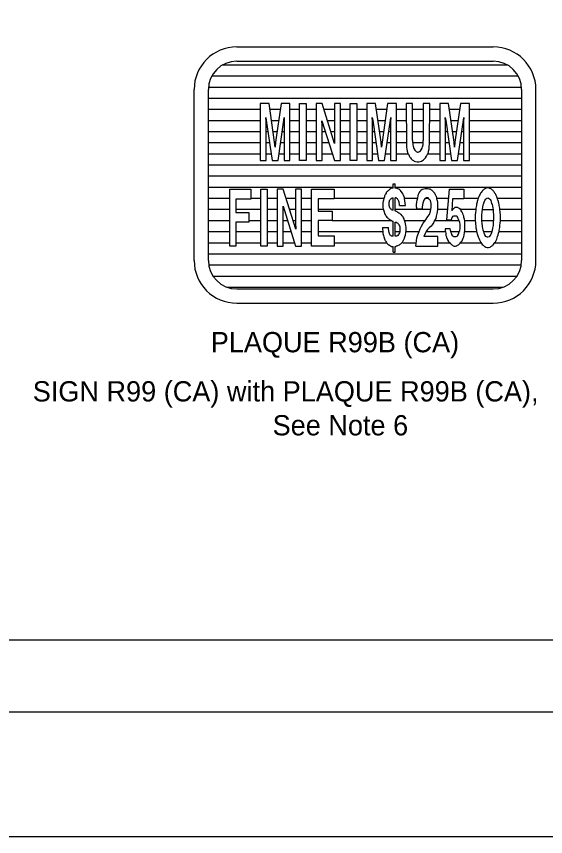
# Model space of a CAD drawing. Extents: x -893 to 867, y -474 to 712.
# Drawn here: x -446.4 to -263.6, y -474 to -190.6 of the extents above; entities that cross this region are included whole.
import ezdxf

# ---------------------------------------------------------------- set-up
doc = ezdxf.new("R2010")
doc.units = 0
for name, color, linetype in [('10 Sheet Format', 7, 'Continuous'), ('57 Undefined', 7, 'Continuous'), ('60 Nongeo Data', 7, 'Continuous')]:
    doc.layers.add(name, color=color, linetype=linetype)

msp = doc.modelspace()

# ---------------------------------------------------------------- linework, layer by layer
at = {"layer": '10 Sheet Format'}
msp.add_line((-813.45, -406.04), (811.54, -406.04), dxfattribs=at)
for points in [[(-893.46, -474.04), (866.54, -474.04), (866.54, 711.96), (-893.46, 711.96)], [(-863.43, 668.96), (836.57, 668.96), (836.57, -431.04), (-863.43, -431.04)], [(-863.43, 668.96), (836.57, 668.96), (836.57, -431.04), (-863.43, -431.04)]]:
    msp.add_lwpolyline(points, close=True, dxfattribs=at)
at = {"layer": '60 Nongeo Data'}
for p, q in [((-370.25, -201.13), (-281.67, -201.13)), ((-370.25, -206.05), (-281.67, -206.05)), ((-375.05, -207.32), (-276.84, -207.32)), ((-378.87, -211.16), (-273.06, -211.16)), ((-380.02, -215), (-271.9, -215)), ((-385.01, -274.95), (-385.01, -215.89)), ((-380.09, -274.95), (-380.09, -215.89)), ((-271.82, -274.95), (-271.82, -215.89)), ((-266.9, -274.95), (-266.9, -215.89)), ((-380.09, -218.85), (-271.82, -218.85)), ((-380.09, -222.69), (-362.16, -222.69)), ((-358.84, -222.69), (-355.24, -222.69)), ((-351.92, -222.69), (-348.56, -222.69)), ((-346.32, -222.69), (-342.88, -222.69)), ((-340.19, -222.69), (-336.55, -222.69)), ((-334.47, -222.69), (-331.03, -222.69)), ((-328.79, -222.69), (-325.35, -222.69)), ((-322.03, -222.69), (-318.43, -222.69)), ((-315.11, -222.69), (-311.74, -222.69)), ((-309.51, -222.69), (-305.83, -222.69)), ((-303.6, -222.69), (-300.15, -222.69)), ((-296.83, -222.69), (-293.22, -222.69)), ((-289.9, -222.69), (-271.82, -222.69)), ((-380.09, -226.53), (-362.16, -226.53)), ((-360.18, -226.53), (-360.07, -226.53)), ((-358.29, -226.53), (-355.79, -226.53)), ((-354.01, -226.53), (-353.9, -226.53)), ((-351.92, -226.53), (-348.56, -226.53)), ((-346.32, -226.53), (-342.88, -226.53)), ((-338.98, -226.53), (-336.55, -226.53)), ((-334.47, -226.53), (-331.03, -226.53)), ((-328.79, -226.53), (-325.35, -226.53)), ((-323.37, -226.53), (-323.26, -226.53)), ((-321.48, -226.53), (-318.98, -226.53)), ((-317.2, -226.53), (-317.09, -226.53)), ((-315.11, -226.53), (-311.72, -226.53)), ((-309.51, -226.53), (-305.83, -226.53)), ((-303.62, -226.53), (-300.15, -226.53)), ((-298.16, -226.53), (-298.06, -226.53)), ((-296.27, -226.53), (-293.78, -226.53)), ((-291.99, -226.53), (-291.89, -226.53)), ((-289.9, -226.53), (-271.82, -226.53)), ((-380.09, -230.37), (-362.16, -230.37)), ((-360.16, -230.37), (-359.52, -230.37)), ((-357.73, -230.37), (-356.35, -230.37)), ((-354.56, -230.37), (-353.92, -230.37)), ((-351.92, -230.37), (-348.56, -230.37)), ((-346.32, -230.37), (-342.88, -230.37)), ((-340.8, -230.37), (-339.71, -230.37)), ((-337.78, -230.37), (-336.55, -230.37)), ((-334.47, -230.37), (-331.03, -230.37)), ((-328.79, -230.37), (-325.35, -230.37)), ((-323.35, -230.37), (-322.71, -230.37)), ((-320.92, -230.37), (-319.54, -230.37)), ((-317.75, -230.37), (-317.11, -230.37)), ((-315.11, -230.37), (-311.69, -230.37)), ((-309.51, -230.37), (-305.83, -230.37)), ((-303.64, -230.37), (-300.15, -230.37)), ((-298.15, -230.37), (-297.51, -230.37)), ((-295.72, -230.37), (-294.33, -230.37)), ((-292.54, -230.37), (-291.9, -230.37)), ((-289.9, -230.37), (-271.82, -230.37)), ((-380.09, -234.22), (-362.16, -234.22)), ((-360.16, -234.22), (-358.97, -234.22)), ((-357.19, -234.22), (-356.89, -234.22)), ((-355.11, -234.22), (-353.92, -234.22)), ((-351.92, -234.22), (-348.56, -234.22)), ((-346.32, -234.22), (-342.88, -234.22)), ((-340.8, -234.22), (-338.5, -234.22)), ((-336.58, -234.22), (-336.49, -234.22)), ((-334.47, -234.22), (-331.03, -234.22)), ((-328.79, -234.22), (-325.35, -234.22)), ((-323.35, -234.22), (-322.16, -234.22)), ((-320.38, -234.22), (-320.08, -234.22)), ((-318.3, -234.22), (-317.11, -234.22)), ((-315.11, -234.22), (-311.67, -234.22)), ((-309.47, -234.22), (-305.87, -234.22)), ((-303.67, -234.22), (-300.15, -234.22)), ((-298.15, -234.22), (-296.96, -234.22)), ((-295.17, -234.22), (-294.88, -234.22)), ((-293.09, -234.22), (-291.9, -234.22)), ((-289.9, -234.22), (-271.82, -234.22)), ((-380.09, -238.06), (-362.16, -238.06)), ((-360.16, -238.06), (-358.42, -238.06)), ((-355.66, -238.06), (-353.92, -238.06)), ((-351.92, -238.06), (-348.56, -238.06)), ((-346.32, -238.06), (-342.88, -238.06)), ((-340.8, -238.06), (-337.3, -238.06)), ((-334.47, -238.06), (-331.03, -238.06)), ((-328.79, -238.06), (-325.35, -238.06)), ((-323.35, -238.06), (-321.61, -238.06)), ((-318.85, -238.06), (-317.11, -238.06)), ((-315.11, -238.06), (-311.05, -238.06)), ((-304.28, -238.06), (-300.15, -238.06)), ((-298.15, -238.06), (-296.41, -238.06)), ((-293.64, -238.06), (-291.9, -238.06)), ((-289.9, -238.06), (-271.82, -238.06)), ((-380.09, -241.9), (-271.82, -241.9)), ((-380.09, -245.74), (-271.82, -245.74)), ((-380.09, -249.59), (-316.19, -249.59)), ((-315.52, -249.59), (-271.82, -249.59)), ((-380.09, -253.43), (-372.7, -253.43)), ((-365.42, -253.43), (-361.98, -253.43)), ((-359.74, -253.43), (-356.29, -253.43)), ((-353.24, -253.43), (-349.97, -253.43)), ((-347.89, -253.43), (-344.45, -253.43)), ((-336.61, -253.43), (-319.44, -253.43)), ((-312.28, -253.43), (-307.79, -253.43)), ((-305, -253.43), (-304.03, -253.43)), ((-301.23, -253.43), (-297.16, -253.43)), ((-291.84, -253.43), (-286.84, -253.43)), ((-280.24, -253.43), (-271.82, -253.43)), ((-380.09, -257.27), (-372.7, -257.27)), ((-370.54, -257.27), (-361.98, -257.27)), ((-359.74, -257.27), (-356.29, -257.27)), ((-354.24, -257.27), (-353.97, -257.27)), ((-352.04, -257.27), (-349.97, -257.27)), ((-347.89, -257.27), (-344.45, -257.27)), ((-342.13, -257.27), (-319.59, -257.27)), ((-315.52, -257.27), (-303.2, -257.27)), ((-300.94, -257.27), (-297.51, -257.27)), ((-295.96, -257.27), (-295.56, -257.27)), ((-293, -257.27), (-287.68, -257.27)), ((-285.4, -257.3), (-281.72, -257.3)), ((-279.32, -257.27), (-271.82, -257.27)), ((-380.09, -261.11), (-372.7, -261.11)), ((-366.14, -261.11), (-361.98, -261.11)), ((-359.74, -261.11), (-356.29, -261.11)), ((-354.21, -261.11), (-352.76, -261.11)), ((-350.84, -261.11), (-349.97, -261.11)), ((-347.89, -261.11), (-344.45, -261.11)), ((-337.33, -261.11), (-316.95, -261.11)), ((-312.16, -261.11), (-305.11, -261.11)), ((-301.89, -261.11), (-293.54, -261.11)), ((-291.58, -261.11), (-287.88, -261.11)), ((-285.56, -261.11), (-281.56, -261.11)), ((-279.16, -261.11), (-271.82, -261.11)), ((-380.09, -264.96), (-372.7, -264.96)), ((-370.54, -264.96), (-361.98, -264.96)), ((-359.74, -264.96), (-356.29, -264.96)), ((-354.21, -264.96), (-351.56, -264.96)), ((-347.89, -264.96), (-344.45, -264.96)), ((-342.13, -264.96), (-319.83, -264.96)), ((-315.52, -264.96), (-313.97, -264.96)), ((-311.87, -264.96), (-307.3, -264.96)), ((-304.83, -264.96), (-298.19, -264.96)), ((-296.3, -264.96), (-293.41, -264.96)), ((-291.55, -264.96), (-287.38, -264.96)), ((-284.95, -264.94), (-282.11, -264.94)), ((-279.65, -264.96), (-271.82, -264.96)), ((-380.09, -268.8), (-372.7, -268.8)), ((-370.54, -268.8), (-361.98, -268.8)), ((-359.74, -268.8), (-356.29, -268.8)), ((-354.21, -268.8), (-350.35, -268.8)), ((-347.89, -268.8), (-344.45, -268.8)), ((-336.61, -268.8), (-318.58, -268.8)), ((-312.94, -268.8), (-308.27, -268.8)), ((-300.8, -268.8), (-296.78, -268.8)), ((-292.94, -268.8), (-285.87, -268.8)), ((-281.09, -268.8), (-271.82, -268.8)), ((-380.09, -272.64), (-271.82, -272.64)), ((-379.95, -276.48), (-271.94, -276.48)), ((-378.45, -280.33), (-273.47, -280.33)), ((-373.65, -284.17), (-278.23, -284.17)), ((-370.25, -284.79), (-281.67, -284.79)), ((-370.25, -289.71), (-281.67, -289.71))]:
    msp.add_line(p, q, dxfattribs=at)
for points in [[(-362.16, -220.75), (-362.16, -240.43), (-360.16, -240.43), (-360.16, -226.79), (-360.24, -225.55), (-360.08, -226.48), (-358.08, -240.43), (-356, -240.43), (-354, -226.48), (-353.84, -225.55), (-353.92, -226.79), (-353.92, -240.43), (-351.92, -240.43), (-351.92, -220.75), (-354.96, -220.75), (-356.88, -234.08), (-357.04, -235.78), (-357.2, -234.08), (-359.12, -220.75), (-362.16, -220.75)], [(-348.56, -240.43), (-348.56, -220.75), (-346.32, -220.75), (-346.32, -240.43), (-348.56, -240.43)], [(-342.88, -220.75), (-342.88, -240.43), (-340.8, -240.43), (-340.8, -228.19), (-340.88, -226.64), (-336.55, -240.43), (-334.47, -240.43), (-334.47, -220.75), (-336.55, -220.75), (-336.55, -232.37), (-336.47, -234.54), (-340.8, -220.75), (-342.88, -220.75)], [(-331.03, -240.43), (-331.03, -220.75), (-328.79, -220.75), (-328.79, -240.43), (-331.03, -240.43)], [(-325.35, -220.75), (-325.35, -240.43), (-323.35, -240.43), (-323.35, -226.79), (-323.43, -225.55), (-323.27, -226.48), (-321.27, -240.43), (-319.19, -240.43), (-317.19, -226.48), (-317.03, -225.55), (-317.11, -226.79), (-317.11, -240.43), (-315.11, -240.43), (-315.11, -220.75), (-318.15, -220.75), (-320.07, -234.08), (-320.23, -235.78), (-320.39, -234.08), (-322.31, -220.75), (-325.35, -220.75)], [(-309.51, -233.46), (-309.51, -220.75), (-311.75, -220.75), (-311.67, -234.39)], [(-303.67, -234.39), (-303.59, -220.75), (-305.83, -220.75), (-305.83, -233.46)], [(-300.15, -220.75), (-300.15, -240.43), (-298.15, -240.43), (-298.15, -226.79), (-298.23, -225.55), (-298.07, -226.48), (-296.07, -240.43), (-293.98, -240.43), (-291.98, -226.48), (-291.82, -225.55), (-291.9, -226.79), (-291.9, -240.43), (-289.9, -240.43), (-289.9, -220.75), (-292.94, -220.75), (-294.87, -234.08), (-295.03, -235.78), (-295.19, -234.08), (-297.11, -220.75), (-300.15, -220.75)], [(-311.67, -234.39), (-311.59, -235.94), (-311.51, -236.4), (-311.35, -237.18), (-311.11, -237.95), (-310.95, -238.26), (-310.71, -238.73), (-310.47, -239.19), (-310.23, -239.5), (-309.99, -239.81), (-309.67, -240.12), (-309.43, -240.28), (-309.19, -240.43), (-308.95, -240.59), (-308.55, -240.74), (-307.91, -240.9), (-307.35, -240.9), (-306.87, -240.74), (-306.47, -240.59), (-306.07, -240.43), (-305.75, -240.12), (-305.43, -239.81), (-305.11, -239.5), (-304.71, -238.88), (-304.47, -238.42), (-304.23, -237.95), (-304.07, -237.49), (-303.99, -237.18), (-303.83, -236.4), (-303.75, -235.78), (-303.67, -234.39)], [(-309.51, -233.46), (-309.43, -235.01), (-309.35, -235.47), (-309.11, -236.25), (-308.71, -236.87), (-308.39, -237.18), (-308.23, -237.33), (-307.83, -237.49), (-307.59, -237.49), (-307.11, -237.33), (-306.79, -237.02), (-306.55, -236.71), (-306.23, -236.09), (-306.07, -235.63), (-305.91, -235.01), (-305.83, -233.46)], [(-316.19, -248.49), (-315.52, -248.49)], [(-316.19, -249.98), (-316.19, -248.49)], [(-315.52, -249.98), (-315.52, -248.49)], [(-366.14, -261.65), (-370.54, -261.65), (-370.54, -270.02), (-372.7, -270.02), (-372.7, -250.33), (-365.42, -250.33), (-365.42, -253.74), (-370.54, -253.74), (-370.54, -258.39), (-366.14, -258.39), (-366.14, -261.65), (-370.54, -261.65), (-370.54, -270.02), (-372.7, -270.02)], [(-361.98, -270.02), (-361.98, -250.33), (-359.74, -250.33), (-359.74, -270.02), (-361.98, -270.02)], [(-356.29, -250.33), (-356.29, -270.02), (-354.21, -270.02), (-354.21, -257.77), (-354.29, -256.22), (-349.97, -270.02), (-347.89, -270.02), (-347.89, -250.33), (-349.97, -250.33), (-349.97, -261.96), (-349.89, -264.13), (-354.21, -250.33), (-356.29, -250.33)], [(-344.45, -270.02), (-344.45, -250.33), (-336.61, -250.33), (-336.61, -253.59), (-342.13, -253.59), (-342.13, -257.93), (-337.33, -257.93), (-337.33, -261.18), (-342.13, -261.18), (-342.13, -266.45), (-336.61, -266.45), (-336.61, -270.02), (-344.45, -270.02)], [(-316.19, -249.98), (-316.58, -249.98), (-316.67, -249.98), (-316.86, -249.98), (-317.15, -250.17), (-317.35, -250.35), (-317.63, -250.54), (-317.83, -250.72), (-318.02, -250.91), (-318.21, -251.1), (-318.4, -251.28), (-318.59, -251.47), (-318.69, -251.65), (-318.88, -252.03), (-318.98, -252.21), (-319.07, -252.4), (-319.17, -252.58), (-319.27, -252.96), (-319.46, -253.51), (-319.55, -254.07), (-319.65, -254.44), (-319.75, -255), (-319.75, -255.37), (-319.75, -255.93), (-319.75, -256.3), (-319.75, -256.49), (-319.75, -256.68), (-319.65, -257.05), (-319.55, -257.42), (-319.46, -257.79), (-319.36, -258.16), (-319.17, -258.72), (-319.07, -258.91), (-318.88, -259.28), (-318.79, -259.47), (-318.69, -259.65), (-318.4, -260.02), (-318.11, -260.21), (-317.92, -260.4), (-317.73, -260.58), (-317.44, -260.77), (-317.15, -260.95), (-316.86, -261.14), (-316.58, -261.33), (-316.48, -261.33), (-316.38, -261.33), (-316.19, -261.33)], [(-311.97, -255.93), (-312.06, -255.19), (-312.06, -255), (-312.16, -254.44), (-312.16, -254.26), (-312.26, -253.7), (-312.35, -253.14), (-312.45, -252.96), (-312.64, -252.4), (-312.74, -252.21), (-312.93, -251.84), (-313.02, -251.65), (-313.41, -251.1), (-313.7, -250.72), (-313.89, -250.54), (-314.18, -250.35), (-314.27, -250.35), (-314.56, -250.17), (-314.66, -250.17), (-315.23, -249.98), (-315.42, -249.98), (-315.52, -249.98)], [(-308.16, -256.53), (-308.16, -255.6), (-308.08, -254.83), (-307.92, -254.05), (-307.76, -253.28), (-307.6, -252.66), (-307.44, -252.04), (-307.2, -251.57), (-306.88, -251.11), (-306.64, -250.64), (-306.16, -250.33), (-305.68, -250.18), (-305.2, -250.02), (-304.8, -250.02), (-304.4, -250.02), (-303.92, -250.18), (-303.6, -250.18), (-303.28, -250.33), (-303.04, -250.49), (-302.88, -250.64), (-302.56, -250.95), (-302.4, -251.11), (-302.24, -251.26), (-302.16, -251.42), (-302, -251.57), (-301.92, -251.73), (-301.84, -251.88), (-301.76, -252.04), (-301.68, -252.19), (-301.6, -252.35), (-301.52, -252.5), (-301.36, -252.81), (-301.28, -253.12), (-301.2, -253.59), (-301.12, -253.9), (-301.04, -254.21), (-300.96, -254.83), (-300.88, -255.76), (-300.88, -256.53), (-300.96, -257.46)], [(-296.88, -250.33), (-297.84, -260.87)], [(-296.88, -250.33), (-291.84, -250.33), (-291.84, -253.59), (-295.68, -253.59)], [(-279.56, -255.91), (-279.64, -255.6), (-279.72, -255.14), (-279.8, -254.83), (-279.88, -254.52), (-279.96, -254.21), (-280.04, -254.05), (-280.2, -253.59), (-280.28, -253.28), (-280.44, -252.97), (-280.6, -252.5), (-280.76, -252.19), (-280.92, -251.88), (-281.16, -251.57), (-281.24, -251.42), (-281.32, -251.26), (-281.56, -250.95), (-281.72, -250.8), (-281.88, -250.64), (-282.04, -250.49), (-282.28, -250.33), (-282.44, -250.18), (-282.84, -250.02), (-283.24, -249.87), (-283.56, -249.87), (-283.72, -249.87), (-284.28, -250.02), (-284.6, -250.18), (-284.84, -250.33), (-285, -250.49), (-285.16, -250.64), (-285.32, -250.8), (-285.48, -250.95), (-285.8, -251.42), (-286.04, -251.73), (-286.2, -252.04), (-286.36, -252.35), (-286.52, -252.66), (-286.68, -252.97), (-286.84, -253.43), (-286.92, -253.74), (-287.08, -254.21), (-287.16, -254.52), (-287.24, -254.83), (-287.4, -255.45), (-287.48, -255.91), (-287.56, -256.38), (-287.64, -256.84), (-287.72, -257.62), (-287.8, -258.39), (-287.88, -259.17), (-287.88, -259.63)], [(-316.19, -257.61), (-316.29, -257.61), (-316.48, -257.61), (-316.77, -257.42), (-316.96, -257.23), (-317.15, -257.05), (-317.25, -256.86), (-317.35, -256.68), (-317.44, -256.49), (-317.54, -256.3), (-317.63, -255.93), (-317.63, -255.56), (-317.63, -255.19), (-317.63, -254.82), (-317.54, -254.44), (-317.44, -254.26), (-317.35, -254.07), (-317.25, -253.89), (-317.06, -253.7), (-316.86, -253.51), (-316.67, -253.33), (-316.58, -253.33), (-316.38, -253.33), (-316.29, -253.33), (-316.19, -253.33)], [(-316.19, -257.61), (-316.19, -253.33)], [(-315.52, -257.79), (-315.52, -253.33)], [(-314.08, -255.93), (-314.08, -255.75), (-314.08, -255.56), (-314.18, -254.82), (-314.27, -254.44), (-314.37, -254.26), (-314.46, -254.07), (-314.56, -253.89), (-314.75, -253.7), (-314.94, -253.51), (-315.23, -253.33), (-315.33, -253.33), (-315.52, -253.33)], [(-308.4, -270.02), (-308.32, -269.09), (-308.16, -268.16), (-308, -267.07), (-307.68, -266.14), (-307.28, -264.9), (-306.88, -263.97), (-306.4, -263.04), (-305.84, -262.11), (-305.28, -261.34), (-304.8, -260.72), (-304.24, -259.79), (-303.68, -259.01), (-303.28, -257.93), (-303.12, -256.69), (-303.12, -255.29), (-303.36, -254.21), (-303.76, -253.74), (-304.16, -253.28), (-304.72, -253.28), (-305.28, -253.59), (-305.68, -254.05), (-306, -255.14), (-306.16, -256.38), (-306.16, -257.15)], [(-295.68, -253.59), (-296, -257.77)], [(-285.48, -258.08), (-285.4, -257.31), (-285.24, -256.53), (-285.08, -255.76), (-285, -255.45), (-284.92, -255.14), (-284.84, -254.83), (-284.6, -254.21), (-284.36, -253.9), (-284.2, -253.59), (-283.88, -253.43), (-283.56, -253.28), (-283.24, -253.43), (-282.92, -253.59), (-282.76, -253.9), (-282.52, -254.21), (-282.36, -254.67), (-282.2, -255.29), (-282.04, -255.6), (-281.96, -256.07), (-281.8, -256.84), (-281.72, -257.31), (-281.64, -258.08), (-281.56, -259.17), (-281.56, -260.1), (-281.56, -260.72), (-281.64, -262.11), (-281.72, -262.89), (-281.88, -263.82), (-282.04, -264.59), (-282.28, -265.37), (-282.52, -265.99), (-282.84, -266.45), (-283.08, -266.76), (-283.48, -266.92), (-283.64, -266.92), (-283.96, -266.76), (-284.2, -266.61), (-284.52, -266.14), (-284.76, -265.52), (-284.92, -265.06), (-285.08, -264.44), (-285.24, -263.82), (-285.32, -263.35), (-285.4, -262.89), (-285.48, -262.27), (-285.56, -261.18), (-285.56, -260.56), (-285.56, -259.94), (-285.56, -259.32), (-285.48, -258.08)], [(-315.52, -270.07), (-315.42, -270.07), (-315.04, -269.88), (-314.85, -269.88), (-314.37, -269.69), (-314.08, -269.51), (-313.79, -269.32), (-313.6, -269.14), (-313.31, -268.95), (-313.12, -268.76), (-313.02, -268.58), (-312.74, -268.21), (-312.54, -267.65), (-312.35, -267.28), (-312.26, -267.09), (-312.16, -266.72), (-311.97, -266.16), (-311.87, -265.23), (-311.78, -264.67), (-311.78, -264.12), (-311.78, -263.56), (-311.87, -262.81), (-311.97, -262.26), (-312.06, -261.7), (-312.26, -261.14), (-312.45, -260.58), (-312.64, -260.21), (-312.83, -259.84), (-313.12, -259.47), (-313.41, -259.09), (-313.7, -258.91), (-313.98, -258.72), (-314.27, -258.54), (-314.56, -258.35), (-314.85, -258.16), (-315.14, -257.98), (-315.52, -257.79)], [(-314.08, -255.93), (-311.97, -255.93)], [(-308.16, -256.53), (-308.16, -257)], [(-308.16, -257), (-306.16, -257.15)], [(-300.96, -257.46), (-301.12, -258.7), (-301.36, -259.63), (-301.52, -260.41), (-301.92, -261.18), (-302.32, -261.96), (-302.72, -262.58), (-303.12, -263.04), (-303.76, -263.66), (-304.32, -264.28), (-304.8, -264.9), (-305.2, -265.68), (-305.6, -266.61)], [(-298.24, -263.97), (-298.24, -264.44), (-298.24, -264.75), (-298.16, -265.06), (-298.08, -265.52), (-298.08, -265.68), (-298, -266.3), (-297.84, -266.76), (-297.76, -267.07), (-297.6, -267.38), (-297.6, -267.54), (-297.44, -267.85), (-297.28, -268.16), (-297.2, -268.31), (-297.04, -268.47), (-296.8, -268.78), (-296.56, -269.09), (-296.32, -269.24), (-295.92, -269.55), (-295.76, -269.71), (-295.44, -269.86), (-295.12, -270.02), (-294.88, -270.02), (-294.64, -270.02), (-294.4, -269.86), (-294.24, -269.86), (-294, -269.71), (-293.68, -269.55), (-293.52, -269.4), (-293.28, -269.24), (-293.04, -268.93), (-292.8, -268.62), (-292.4, -268.16), (-292.24, -267.85), (-292, -267.23), (-291.84, -266.76), (-291.68, -266.14), (-291.6, -265.37), (-291.52, -264.59), (-291.44, -263.51), (-291.44, -262.27), (-291.44, -261.96), (-291.52, -261.34), (-291.6, -260.72), (-291.76, -260.1), (-291.84, -259.63), (-292, -259.17), (-292.16, -258.7), (-292.4, -258.24), (-292.48, -258.08), (-292.72, -257.77), (-292.88, -257.46), (-293.12, -257.15), (-293.28, -257), (-293.6, -256.84), (-293.84, -256.69), (-294.16, -256.69), (-294.48, -256.69), (-294.72, -256.69), (-294.88, -256.69), (-295.12, -256.84), (-295.28, -257), (-295.44, -257.15), (-295.6, -257.31), (-295.84, -257.46), (-296, -257.77)], [(-287.8, -262.42), (-287.72, -263.04), (-287.64, -263.66), (-287.48, -264.44), (-287.4, -264.9), (-287.08, -266.14), (-286.84, -266.76), (-286.68, -267.23), (-286.44, -267.85), (-286.2, -268.31), (-285.88, -268.78), (-285.72, -269.09), (-285.48, -269.4), (-285.16, -269.71), (-284.84, -270.02), (-284.6, -270.17), (-284.2, -270.33), (-283.8, -270.48), (-283.48, -270.48), (-283.24, -270.48), (-282.76, -270.33), (-282.44, -270.17), (-282.28, -270.02), (-282.04, -269.86), (-281.88, -269.71), (-281.56, -269.4), (-281.32, -269.09), (-281.08, -268.78), (-280.92, -268.47), (-280.44, -267.54), (-280.28, -267.07), (-280.12, -266.61), (-279.96, -266.14), (-279.8, -265.52), (-279.64, -264.9), (-279.56, -264.44), (-279.48, -263.97), (-279.4, -263.51), (-279.32, -262.89), (-279.24, -261.96), (-279.16, -261.34), (-279.16, -260.72), (-279.16, -260.25), (-279.16, -259.63), (-279.16, -259.32), (-279.24, -258.24), (-279.32, -257.31), (-279.4, -256.84), (-279.48, -256.38), (-279.56, -255.91)], [(-296.24, -261.03), (-296, -260.56), (-295.92, -260.25), (-295.84, -260.1), (-295.68, -259.94), (-295.52, -259.63), (-295.28, -259.48), (-295.2, -259.48), (-295.12, -259.48), (-294.88, -259.48), (-294.8, -259.48), (-294.64, -259.48), (-294.4, -259.48), (-294.24, -259.63), (-294.16, -259.79), (-294.08, -259.94), (-293.92, -260.25), (-293.84, -260.41), (-293.76, -260.56), (-293.6, -260.87), (-293.52, -261.18), (-293.36, -261.65), (-293.28, -261.96), (-293.2, -262.42), (-293.2, -262.89), (-293.2, -263.2), (-293.2, -263.51), (-293.2, -263.97), (-293.28, -264.44), (-293.36, -264.75), (-293.44, -265.06), (-293.52, -265.21), (-293.6, -265.52), (-293.68, -265.68), (-293.84, -265.99), (-293.92, -266.14), (-294.08, -266.45), (-294.24, -266.61), (-294.56, -266.76), (-294.8, -266.76), (-294.96, -266.76), (-295.2, -266.76), (-295.28, -266.76), (-295.44, -266.61), (-295.6, -266.45), (-295.76, -266.3), (-295.92, -265.99), (-296, -265.83), (-296.16, -265.37), (-296.32, -264.9), (-296.4, -264.59), (-296.4, -264.44), (-296.48, -263.97)], [(-287.88, -259.63), (-287.88, -260.41), (-287.88, -261.18), (-287.8, -261.96), (-287.8, -262.42)], [(-319.94, -263.56), (-317.83, -263.56)], [(-319.94, -263.56), (-319.94, -263.93), (-319.94, -264.12), (-319.84, -264.86), (-319.75, -265.6), (-319.65, -265.98), (-319.55, -266.35), (-319.46, -266.72), (-319.36, -267.09), (-319.27, -267.46), (-319.07, -267.84), (-318.98, -268.02), (-318.88, -268.21), (-318.79, -268.39), (-318.5, -268.76), (-318.4, -268.95), (-318.21, -269.14), (-318.02, -269.32), (-317.73, -269.51), (-317.44, -269.69), (-317.15, -269.88), (-316.86, -270.07), (-316.77, -270.07), (-316.58, -270.07), (-316.38, -270.07), (-316.19, -270.07)], [(-316.19, -266.53), (-316.67, -266.53), (-316.77, -266.53), (-317.06, -266.35), (-317.25, -266.16), (-317.44, -265.79), (-317.54, -265.6), (-317.63, -265.23), (-317.73, -264.67), (-317.83, -263.93), (-317.83, -263.56)], [(-316.19, -266.53), (-316.19, -261.33)], [(-315.52, -266.53), (-315.52, -261.7)], [(-315.52, -261.7), (-315.33, -261.7), (-315.14, -261.7), (-314.85, -261.88), (-314.66, -262.07), (-314.46, -262.26), (-314.37, -262.44), (-314.27, -262.63), (-314.08, -263), (-313.98, -263.37), (-313.89, -263.93), (-313.89, -264.49), (-313.98, -265.05), (-314.08, -265.42), (-314.27, -265.79), (-314.37, -265.98), (-314.66, -266.35), (-314.94, -266.53), (-315.14, -266.53), (-315.52, -266.53)], [(-296.24, -261.03), (-297.84, -260.87)], [(-296.48, -263.97), (-298.24, -263.97)], [(-308.4, -270.02), (-300.8, -270.02), (-300.8, -266.61), (-305.6, -266.61)], [(-316.19, -272.11), (-316.19, -270.07)], [(-315.52, -272.11), (-315.52, -270.07)], [(-316.19, -272.11), (-315.52, -272.11)]]:
    msp.add_lwpolyline(points, dxfattribs=at)
for centre, radius, start, end in [((-370.25, -215.89), 14.76, 90, 180), ((-281.67, -215.89), 14.76, 0, 90), ((-370.25, -215.89), 9.84, 90, 180), ((-281.67, -215.89), 9.84, 0, 90), ((-370.25, -274.95), 14.76, 180, 270), ((-370.25, -274.95), 9.84, 180, 270), ((-281.67, -274.95), 14.76, 270, 0), ((-281.67, -274.95), 9.84, 270, 0)]:
    msp.add_arc(centre, radius, start, end, dxfattribs=at)

# ---------------------------------------------------------------- texts
at = {"layer": '57 Undefined'}
for s, p in [('PLAQUE R99B (CA)', (-379.26, -306.67)), ('SIGN R99 (CA) with PLAQUE R99B (CA),', (-440.77, -323.67)), ('See Note 6', (-357.88, -335.39))]:
    msp.add_text(s, height=7, dxfattribs=at).set_placement(p)

doc.saveas('drawing.dxf')
